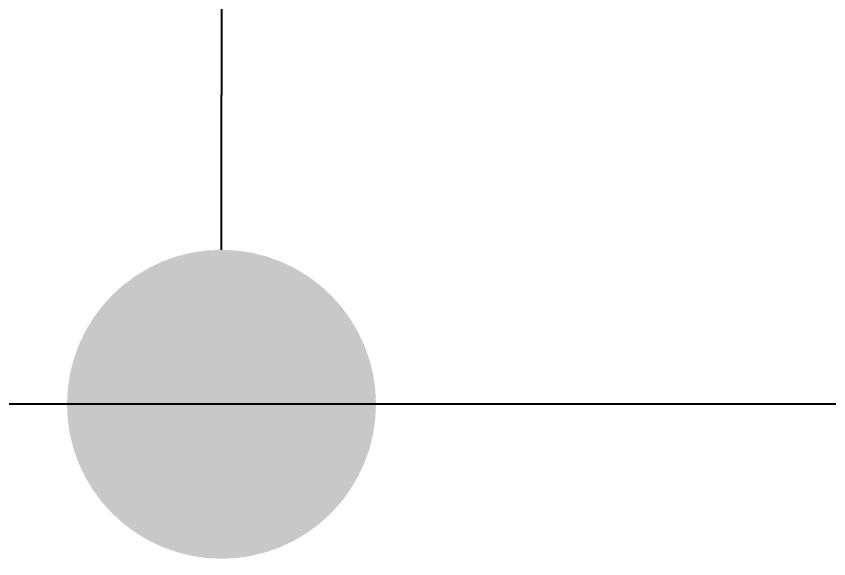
# Model space of a CAD drawing. Header units: millimetres. Extents: x 0 to 400063, y 963 to 238763.
# Drawn here: x 101334.4 to 101465.9, y 122200.7 to 122288.5 of the extents above; entities that cross this region are included whole.
import ezdxf

# ---------------------------------------------------------------- set-up
doc = ezdxf.new("R2010")
doc.units = ezdxf.units.MM
doc.header["$LTSCALE"] = 40
doc.header["$PDMODE"] = 34
doc.layers.get('Defpoints').update_dxf_attribs({"color": 249})
doc.layers.add('DIM', color=8, linetype='Continuous')
doc.styles.add('울릉도 L', font='HYWULM.TTF')
doc.dimstyles.new('황금손50', dxfattribs={"dimscale": 50, "dimtxt": 3, "dimasz": 1, "dimexe": 1.25, "dimexo": 2, "dimgap": 1.25, "dimtad": 1, "dimdec": 0, "dimzin": 9, "dimtxsty": '울릉도 L', "dimblk": 'DOT', "dimcen": 2.5, "dimclrd": 1, "dimclre": 1, "dimadec": 0, "dimazin": 0, "dimtfac": 1, "dimtdec": 0, "dimtix": 1, "dimtmove": 0, "dimatfit": 2, "dimldrblk": 'DOT', "dimfxl": 0, "dimarcsym": 0})

# ---------------------------------------------------------------- blocks, each defined once
blk = doc.blocks.new('_Dot')
at = {"color": 0, "lineweight": -2}
blk.add_line((-0.5, 0), (-1, 0), dxfattribs=at)
at = {"color": 0, "const_width": 0.5}
blk.add_lwpolyline([(-0.25, 0, 1), (0.25, 0, 1)], format="xyb", close=True, dxfattribs=at)
blk = doc.blocks.new('*D231')
at = {"layer": 'Defpoints', "color": 0}
for p in [(101709.71, 122625.7), (101367.64, 122225.7), (101709.71, 122225.7)]:
    blk.add_point(p, dxfattribs=at)
at = {"layer": 'DIM', "color": 1, "lineweight": -2}
for p, q in [((101609.71, 122625.7), (101305.14, 122625.7)), ((101367.64, 122575.7), (101367.64, 122275.7)), ((101609.71, 122225.7), (101305.14, 122225.7))]:
    blk.add_line(p, q, dxfattribs=at)
at = {"layer": 'DIM', "color": 1, "lineweight": -2, "xscale": 50, "yscale": 50, "zscale": 50}
for p, rotation in [((101367.64, 122625.7), 90), ((101367.64, 122225.7), 270)]:
    blk.add_blockref('_Dot', p, dxfattribs=dict(at, rotation=rotation))
at = {"layer": 'DIM', "color": 0, "insert": (101253.14, 122425.7), "char_height": 100, "attachment_point": 5, "rotation": 90, "style": '울릉도 L'}
blk.add_mtext('400', dxfattribs=at)

msp = doc.modelspace()

# ---------------------------------------------------------------- dimensions: what is measured, and where the dimension line sits
at = {"layer": 'DIM'}
dim = msp.add_linear_dim(base=(101367.64, 122225.7), p1=(101709.71, 122625.7), p2=(101709.71, 122225.7), angle=90, dimstyle='황금손50', override={"dimtxt": 2}, dxfattribs=at)
dim.commit()
dim.dimension.update_dxf_attribs({"geometry": '*D231', "text_midpoint": (101253.14, 122425.7)})

doc.saveas('drawing.dxf')
